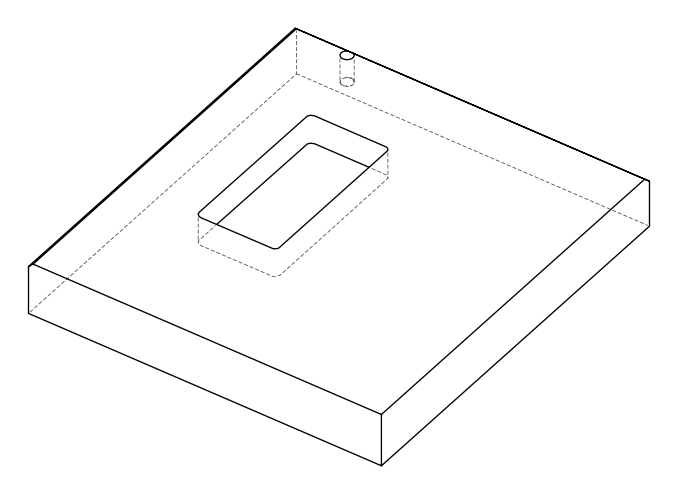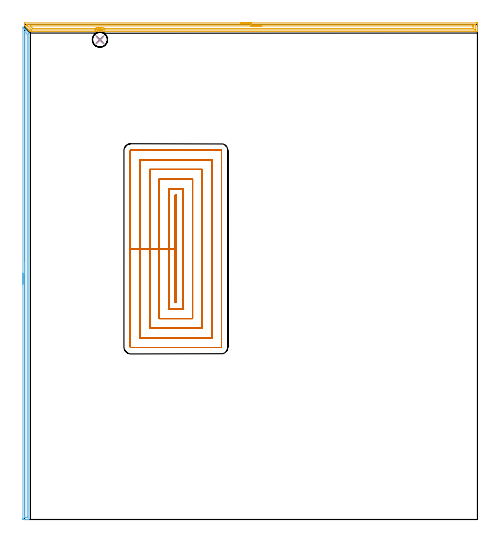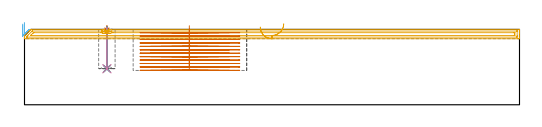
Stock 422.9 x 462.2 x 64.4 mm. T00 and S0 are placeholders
(PLAN: 7 operations, 5 tool changes, 72.7 min)
(1 SPOT_DRILL | STEP1POCKET | NXT0321_9005460120000 | 0.03 min | 1 mm3)
(2 DRILL_BLIND_HOLE_INTO_CENTER | STEP1POCKET | NXT0301_055 | 0.14 min | 1788 mm3)
(3 DRILL_TO_ENLARGE_BLIND_HOLE | STEP1POCKET | UGT0301_374 | 0.14 min | 2653 mm3)
(4 BORE_BLIND_HOLE | STEP1POCKET | UGT0332_064 | 0.14 min | 711 mm3)
(5 AREA_MILL | FG_CHAMFER_SURFACE | UGT0205_001 | 10.33 min | 13532 mm3)
(6 AREA_MILL_1 | FG_CHAMFER_SURFACE_1 | UGT0205_001 | 7.51 min | 6899 mm3)
(7 MILL_RECTANGULAR_POCKET | POCKET_RECTANGULAR_STRAIGHT | NXT0201_011 | Follow Part, ap 3, ae 75% | 54.41 min | 665847 mm3)
(TOOL NXT0321_9005460120000 | NC Spot Drill, 142deg, 12mm, Carbide, Uncoated | D12 PA142 FL30 Z2)
(TOOL NXT0301_055 | Carbide Drill 8.4mm [860.1-0840-042A1-MM 2214] | D8.4 PA140 FL61 Z2)
(TOOL UGT0301_374 | Twist Drill Flat Bottom 13 mm | D13 PA180 FL101 Z2)
(TOOL UGT0332_064 | 14 mm Boring Bar Slip Fit | D14)
(TOOL UGT0205_001 | Chamfer Mill 20 x 3 x 45 deg. | D20 FL50 Z2)
(TOOL NXT0201_011 | ENDMILL 12mm [2P460-1200-NA 1630] | D12 FL38 Z6)
(OP 1 SPOT_DRILL)
G17 G21 G94 G90
T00 M6
G54
G17 G0 G90 X70.4 Y448. S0 M3
G43 Z74.4 H0
G94 G81 G98 Z63.797 F250. R67.4
G80
M5
M2
(OP 2 DRILL_BLIND_HOLE_INTO_CENTER)
G17 G21 G94 G90
T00 M6
G54
G17 G0 G90 X70.4 Y448. S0 M3
G43 Z74.4 H1
G94 G81 G98 Z30.8 F250. R66.4
G80
M5
M2
(OP 3 DRILL_TO_ENLARGE_BLIND_HOLE)
G17 G21 G94 G90
T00 M6
G54
G17 G0 G90 X70.4 Y448. S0 M3
G43 Z74.4 H0
G94 G73 G98 Z30.8 F250. Q11.2 R66.4
G80
M5
M2
(OP 4 BORE_BLIND_HOLE)
G17 G21 G94 G90
T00 M6
G54
G17 G0 G90 X70.4 Y448. S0 M3
G43 Z74.4 H0
G94 G85 G98 Z30.8 F250. R66.4
G80
M5
M2
(OP 5 AREA_MILL)
G17 G21 G94 G90
T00 M6
G54
G17 G0 G90 X201.45 Y463.7 S1061 M3
G43 Z74.4 H0
Z66.4
G94 G1 X201.488 Z65.528 F250.
X201.602 Z64.664
X201.791 Z63.812
X202.053 Z62.98
X202.387 Z62.174
X202.79 Z61.4
X203.258 Z60.664
X203.79 Z59.972
X204.379 Z59.329
X205.022 Z58.74
X205.714 Z58.208
X206.45 Z57.74
X207.224 Z57.337
X208.03 Z57.003
X208.862 Z56.741
X209.713 Z56.552
X210.578 Z56.438
X211.45 Z56.4
X421.807
X422.282 Y463.699 Z56.401
X422.751 Y463.695 Z56.403
X422.891 Y463.692 Z56.406
X422.9 Y463.231 Z56.866
Y458.817 Z61.277
Y458.273 Z61.824
Y457.935 Z62.162
Y457.39 Z62.706
Y457.052 Z63.043
Y456.059 Z64.04
X422.89 Y455.726 Z64.365
X422.858 Y455.708 Z64.385
X422.838 Y455.704 Z64.39
X422.729 Y455.7 Z64.4
X73.873
X73.644 Y455.705 Z64.391
X73.484 Y455.778 Z64.317
X73.257 Y455.884 Z64.213
X73.042 Y455.976 Z64.122
X72.598 Y456.135 Z63.963
X72.149 Y456.268 Z63.829
X72.087 Y456.282 Z63.814
X71.705 Y456.369 Z63.73
X71.64 Y456.379 Z63.718
X71.258 Y456.445 Z63.653
X71.247 Y456.446 Z63.652
X71.193 Y456.449 Z63.646
X71.003 Y456.467 Z63.633
X70.81 Y456.483 Z63.617
X70.587 Y456.495 Z63.605
X70.39 Y456.494 Z63.604
X70.3 Z63.602
X70.276 Z63.603
X70.209
X70.098 Y456.487 Z63.607
X70.056 Y456.485 Z63.61
X69.952 Y456.478 Z63.615
X69.945 Y456.477
X69.872 Y456.472 Z63.623
X69.542 Y456.443 Z63.652
X69.47 Y456.433 Z63.661
X69.022 Y456.351 Z63.742
X68.577 Y456.247 Z63.848
X68.265 Y456.153 Z63.946
X68.128 Y456.109 Z63.986
X68.066 Y456.085 Z64.009
X67.777 Y455.979 Z64.119
X67.684 Y455.944 Z64.154
X67.23 Y455.739 Z64.359
X67.153 Y455.706 Z64.392
X66.726 Y455.7 Z64.4
X5.978
X5.499 Y455.707 Z64.393
X5.458 Y455.741 Z64.358
X5.029 Y456.169 Z63.928
X4.977 Y456.222 Z63.877
X4.787 Y456.412 Z63.686
X4.735 Y456.463 Z63.634
X4.686 Y456.513 Z63.586
X4.489 Y456.71 Z63.389
X4.441 Y456.758 Z63.339
X4.396 Y456.804 Z63.295
X4.191 Y457.008 Z63.091
X4.147 Y457.052 Z63.045
X0.32 Y460.879 Z59.22
X0.174 Y461.024 Z59.072
X0.022 Y461.18 Z58.918
X0.004 Y461.207 Z58.89
X0.001 Y461.245 Z58.854
X0. Y461.261 Z58.837
Y462.348 Z57.746
Y463.569 Z56.528
X0.003 Y463.691 Z56.405
X0.409 Y463.7 Z56.4
X211.45
Y462.286 Z57.814
X420.495 Y462.285 Z57.815
X420.559
X420.875 Y462.279 Z57.821
X420.89 Y462.176 Z57.924
X420.897 Y461.951 Z58.149
X420.899 Y461.465 Z58.635
X420.9 Y461.066 Z59.034
X420.899 Y457.536 Z62.564
X420.89 Y457.135 Z62.965
X420.888 Y457.12 Z62.98
X420.883 Y457.118 Z62.982
X420.858 Y457.116 Z62.984
X420.807 Y457.115 Z62.985
X420.703 Y457.114 Z62.986
X74.703 Y457.115 Z62.985
X74.291 Y457.121 Z62.979
X73.873 Y457.265 Z62.835
X73.544 Y457.377 Z62.723
X72.98 Y457.549 Z62.551
X72.315 Y457.709 Z62.391
X72.087 Y457.752 Z62.348
X71.693 Y457.819 Z62.281
X71.26 Y457.869 Z62.231
X71.225 Y457.872 Z62.228
X71.193 Y457.874 Z62.226
X70.761 Y457.897 Z62.203
X70.326 Y457.909 Z62.191
X70.3 Y457.908 Z62.192
X69.874 Y457.888 Z62.212
X69.478 Y457.863 Z62.237
X69.406 Y457.858 Z62.242
X69.366 Y457.855 Z62.245
X69.32 Y457.849 Z62.251
X68.889 Y457.784 Z62.316
X68.513 Y457.715 Z62.385
X67.969 Y457.59 Z62.51
X67.815 Y457.549 Z62.551
X67.62 Y457.492 Z62.608
X67.282 Y457.385 Z62.715
X66.629 Y457.148 Z62.952
X66.556 Y457.122 Z62.978
X66.455 Y457.119 Z62.981
X66.248 Y457.117 Z62.983
X65.833 Y457.114 Z62.986
X65.77
X6.808 Y457.115 Z62.985
X6.601 Y457.119 Z62.981
X6.554 Y457.121 Z62.979
X6.439 Y457.223 Z62.877
X6.252 Y457.404 Z62.696
X5.978 Y457.672 Z62.428
X3.067 Y460.583 Z59.517
X2.405 Y461.248 Z58.852
X2.196 Y461.465 Z58.635
X2.01 Y461.668 Z58.432
X2.004 Y461.861 Z58.239
X2.01 Y462.265 Z57.835
X2.012 Y462.28 Z57.82
X2.017 Y462.282 Z57.818
X2.042 Y462.284 Z57.816
X2.093 Y462.285 Z57.815
X2.197 Y462.286 Z57.814
X211.45
Y460.872 Z59.228
X418.417 Y460.871 Z59.229
X418.709 Y460.87 Z59.23
X418.806 Y460.868 Z59.232
X418.875 Y460.865 Z59.235
X418.89 Y460.771 Z59.329
X418.895 Y460.583 Z59.517
X418.899 Y460.395 Z59.705
Y458.817 Z61.283
X418.897 Y458.631 Z61.469
X418.89 Y458.566 Z61.534
X418.883 Y458.535 Z61.565
X418.854 Y458.534 Z61.566
X418.709 Y458.531 Z61.569
X418.107 Y458.529 Z61.571
X417.815 Y458.528 Z61.572
X75.952 Y458.529 Z61.571
X75.66
X75.054 Y458.533 Z61.567
X74.767 Y458.537 Z61.563
X73.864 Y458.827 Z61.273
X72.98 Y459.042 Z61.058
X72.692 Y459.101 Z60.999
X72.087 Y459.206 Z60.894
X71.646 Y459.252 Z60.848
X71.193 Y459.289 Z60.811
X70.692 Y459.312 Z60.788
X70.3 Y459.317 Z60.783
X69.809 Y459.302 Z60.798
X69.406 Y459.275 Z60.825
X68.981 Y459.238 Z60.862
X68.513 Y459.173 Z60.927
X68.207 Y459.12 Z60.98
X67.62 Y458.997 Z61.103
X67.473 Y458.963 Z61.137
X66.903 Y458.817 Z61.283
X66.768 Y458.777 Z61.323
X66.726 Y458.763 Z61.337
X66.047 Y458.539 Z61.561
X65.978 Y458.535 Z61.565
X65.833 Y458.532 Z61.568
X65.232 Y458.529 Z61.571
X8.057
X7.765 Y458.53 Z61.57
X7.668 Y458.532 Z61.568
X7.594 Y458.535 Z61.565
X7.53 Y458.582 Z61.518
X7.288 Y458.817 Z61.283
X6.872 Y459.228 Z60.872
X5.517 Y460.583 Z59.517
X5.368 Y460.736 Z59.364
X5.253 Y460.857 Z59.243
X5.247 Y460.865 Z59.235
X5.26 Y460.867 Z59.233
X5.31 Y460.87 Z59.23
X5.394 Y460.871 Z59.229
X211.45 Y460.872 Z59.228
X212.322 Z59.267
X213.186 Z59.38
X214.038 Z59.569
X214.87 Z59.832
X215.676 Z60.165
X216.45 Z60.568
X217.186 Z61.037
X217.878 Z61.568
X218.521 Z62.157
X219.11 Z62.801
X219.641 Z63.493
X220.11 Z64.228
X220.513 Z65.002
X220.847 Z65.808
X221.109 Z66.64
X221.298 Z67.492
X221.412 Z68.357
X221.45 Z69.228
G0 Z74.4
M5
M2
(OP 6 AREA_MILL_1)
G17 G21 G94 G90
T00 M6
G54
G17 G0 G90 X-1.5 Y219.85 S1061 M3
G43 Z74.4 H0
Z68.9
G94 G1 Y219.888 Z68.028 F250.
Y220.002 Z67.164
Y220.191 Z66.312
Y220.453 Z65.48
Y220.787 Z64.674
Y221.19 Z63.9
Y221.659 Z63.164
Y222.19 Z62.472
Y222.779 Z61.829
Y223.422 Z61.24
Y224.114 Z60.708
Y224.85 Z60.24
Y225.624 Z59.837
Y226.43 Z59.503
Y227.262 Z59.241
Y228.114 Z59.052
Y228.978 Z58.938
Y229.85 Z58.9
Y459.435
X-1.495 Y459.673 Z58.904
X-1.493 Y459.682 Z58.905
X-1.473 Y459.673 Z58.926
X-1.232 Y459.433 Z59.167
X-1.175 Y459.375 Z59.224
X-0.968 Y459.17 Z59.428
X-0.877 Y459.077 Z59.522
X-0.764 Y458.964 Z59.635
X-0.672 Y458.874 Z59.724
X-0.579 Y458.78 Z59.82
X-0.47 Y458.671 Z59.929
X-0.377 Y458.578 Z60.019
X-0.281 Y458.482 Z60.118
X-0.177 Y458.377 Z60.223
X-0.081 Y458.283 Z60.315
X0.016 Y458.184 Z60.416
X0.117 Y458.083 Z60.516
X0.215 Y457.987 Z60.611
X0.314 Y457.886 Z60.714
X0.41 Y457.79 Z60.81
X0.511 Y457.691 Z60.907
X0.612 Y457.588 Z61.012
X0.704 Y457.496 Z61.104
X0.806 Y457.395 Z61.202
X0.91 Y457.29 Z61.31
X0.998 Y457.202 Z61.397
X1.102 Y457.1 Z61.498
X1.208 Y456.992 Z61.608
X1.291 Y456.909 Z61.691
X1.398 Y456.804 Z61.794
X3.468 Y454.734 Z63.864
X3.592 Y454.609 Z63.99
X3.912 Y454.289 Z64.31
X3.926 Y454.273 Z64.324
X4.002 Y454.195 Z64.38
X4. Y453.715 Z64.4
Y0.176
X3.997 Y0.01 Z64.388
X3.967 Y0.007 Z64.358
X3.582 Y0. Z63.981
X3.279 Z63.678
X2.581 Z62.976
X1.345 Z61.742
X0.806 Z61.201
X0.188 Z60.584
X-0.968 Y0.001 Z59.428
X-1.212 Y0.003 Z59.184
X-1.491 Y0.008 Z58.905
X-1.494 Y0.093 Z58.903
X-1.499 Y0.623 Z58.901
X-1.5 Y1.158 Z58.9
Y229.85
X-0.086 Z60.314
Y455.503
X-0.081 Y455.819 Z60.319
X0.245 Y455.503 Z60.645
X1.694 Y454.057 Z62.094
X2.033 Y453.715 Z62.433
X2.581 Y453.157 Z62.981
X2.586 Y452.817 Z62.986
Y2.41
X2.581 Y2.01 Z62.981
X2.099 Y2.002 Z62.499
X0.806 Y2. Z61.206
X0.324 Y2.002 Z60.724
X-0.081 Y2.01 Z60.319
X-0.086 Y2.41 Z60.314
Y2.415
Y229.85
Y230.722 Z60.352
Y231.587 Z60.466
Y232.438 Z60.655
Y233.27 Z60.917
Y234.076 Z61.251
Y234.85 Z61.654
Y235.586 Z62.123
Y236.278 Z62.654
Y236.921 Z63.243
Y237.51 Z63.886
Y238.042 Z64.578
Y238.51 Z65.314
Y238.913 Z66.088
Y239.247 Z66.894
Y239.509 Z67.726
Y239.698 Z68.578
Y239.812 Z69.443
Y239.85 Z70.314
G0 Z74.4
M5
M2
(OP 7 MILL_RECTANGULAR_POCKET)
G17 G21 G94 G90
T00 M6
G54
G17 G0 G90 X140.8 Y274.873 S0 M3
G43 Z74.533 H1
Z67.533
G94 G1 Y252.75 Z61.605 F250.
Y202.6 F500.
X141.9
Y302.9
X140.8
Y252.75
X134.8
Y196.6
X147.9
Y308.9
X134.8
Y252.75
X125.8
Y187.6
X156.9
Y317.9
X125.8
Y252.75
X116.8
Y178.6
X165.9
Y326.9
X116.8
Y252.75
X107.8
Y169.6
X174.9
Y335.9
X107.8
Y252.75
X98.8
Y161.2
G3 X99.4 Y160.6 R0.6
G1 X183.3
G3 X183.9 Y161.2 R0.6
G1 Y344.3
G3 X183.3 Y344.9 R0.6
G1 X99.4
G3 X98.8 Y344.3 R0.6
G1 Y252.75
Y251.75
G0 X140.8 Y274.873 Z64.605
G1 Y252.75 Z58.677 F250.
Y202.6 F500.
X141.9
Y302.9
X140.8
Y252.75
X134.8
Y196.6
X147.9
Y308.9
X134.8
Y252.75
X125.8
Y187.6
X156.9
Y317.9
X125.8
Y252.75
X116.8
Y178.6
X165.9
Y326.9
X116.8
Y252.75
X107.8
Y169.6
X174.9
Y335.9
X107.8
Y252.75
X98.8
Y161.2
G3 X99.4 Y160.6 R0.6
G1 X183.3
G3 X183.9 Y161.2 R0.6
G1 Y344.3
G3 X183.3 Y344.9 R0.6
G1 X99.4
G3 X98.8 Y344.3 R0.6
G1 Y252.75
Y251.75
G0 X140.8 Y274.873 Z61.677
G1 Y252.75 Z55.749 F250.
Y202.6 F500.
X141.9
Y302.9
X140.8
Y252.75
X134.8
Y196.6
X147.9
Y308.9
X134.8
Y252.75
X125.8
Y187.6
X156.9
Y317.9
X125.8
Y252.75
X116.8
Y178.6
X165.9
Y326.9
X116.8
Y252.75
X107.8
Y169.6
X174.9
Y335.9
X107.8
Y252.75
X98.8
Y161.2
G3 X99.4 Y160.6 R0.6
G1 X183.3
G3 X183.9 Y161.2 R0.6
G1 Y344.3
G3 X183.3 Y344.9 R0.6
G1 X99.4
G3 X98.8 Y344.3 R0.6
G1 Y252.75
Y251.75
G0 X140.8 Y274.873 Z58.749
G1 Y252.75 Z52.822 F250.
Y202.6 F500.
X141.9
Y302.9
X140.8
Y252.75
X134.8
Y196.6
X147.9
Y308.9
X134.8
Y252.75
X125.8
Y187.6
X156.9
Y317.9
X125.8
Y252.75
X116.8
Y178.6
X165.9
Y326.9
X116.8
Y252.75
X107.8
Y169.6
X174.9
Y335.9
X107.8
Y252.75
X98.8
Y161.2
G3 X99.4 Y160.6 R0.6
G1 X183.3
G3 X183.9 Y161.2 R0.6
G1 Y344.3
G3 X183.3 Y344.9 R0.6
G1 X99.4
G3 X98.8 Y344.3 R0.6
G1 Y252.75
Y251.75
G0 X140.8 Y274.873 Z55.822
G1 Y252.75 Z49.894 F250.
Y202.6 F500.
X141.9
Y302.9
X140.8
Y252.75
X134.8
Y196.6
X147.9
Y308.9
X134.8
Y252.75
X125.8
Y187.6
X156.9
Y317.9
X125.8
Y252.75
X116.8
Y178.6
X165.9
Y326.9
X116.8
Y252.75
X107.8
Y169.6
X174.9
Y335.9
X107.8
Y252.75
X98.8
Y161.2
G3 X99.4 Y160.6 R0.6
G1 X183.3
G3 X183.9 Y161.2 R0.6
G1 Y344.3
G3 X183.3 Y344.9 R0.6
G1 X99.4
G3 X98.8 Y344.3 R0.6
G1 Y252.75
Y251.75
G0 X140.8 Y274.873 Z52.894
G1 Y252.75 Z46.966 F250.
Y202.6 F500.
X141.9
Y302.9
X140.8
Y252.75
X134.8
Y196.6
X147.9
Y308.9
X134.8
Y252.75
X125.8
Y187.6
X156.9
Y317.9
X125.8
Y252.75
X116.8
Y178.6
X165.9
Y326.9
X116.8
Y252.75
X107.8
Y169.6
X174.9
Y335.9
X107.8
Y252.75
X98.8
Y161.2
G3 X99.4 Y160.6 R0.6
G1 X183.3
G3 X183.9 Y161.2 R0.6
G1 Y344.3
G3 X183.3 Y344.9 R0.6
G1 X99.4
G3 X98.8 Y344.3 R0.6
G1 Y252.75
Y251.75
G0 X140.8 Y274.873 Z49.966
G1 Y252.75 Z44.039 F250.
Y202.6 F500.
X141.9
Y302.9
X140.8
Y252.75
X134.8
Y196.6
X147.9
Y308.9
X134.8
Y252.75
X125.8
Y187.6
X156.9
Y317.9
X125.8
Y252.75
X116.8
Y178.6
X165.9
Y326.9
X116.8
Y252.75
X107.8
Y169.6
X174.9
Y335.9
X107.8
Y252.75
X98.8
Y161.2
G3 X99.4 Y160.6 R0.6
G1 X183.3
G3 X183.9 Y161.2 R0.6
G1 Y344.3
G3 X183.3 Y344.9 R0.6
G1 X99.4
G3 X98.8 Y344.3 R0.6
G1 Y252.75
Y251.75
G0 X140.8 Y274.873 Z47.039
G1 Y252.75 Z41.111 F250.
Y202.6 F500.
X141.9
Y302.9
X140.8
Y252.75
X134.8
Y196.6
X147.9
Y308.9
X134.8
Y252.75
X125.8
Y187.6
X156.9
Y317.9
X125.8
Y252.75
X116.8
Y178.6
X165.9
Y326.9
X116.8
Y252.75
X107.8
Y169.6
X174.9
Y335.9
X107.8
Y252.75
X98.8
Y161.2
G3 X99.4 Y160.6 R0.6
G1 X183.3
G3 X183.9 Y161.2 R0.6
G1 Y344.3
G3 X183.3 Y344.9 R0.6
G1 X99.4
G3 X98.8 Y344.3 R0.6
G1 Y252.75
Y251.75
G0 X140.8 Y274.873 Z44.111
G1 Y252.75 Z38.183 F250.
Y202.6 F500.
X141.9
Y302.9
X140.8
Y252.75
X134.8
Y196.6
X147.9
Y308.9
X134.8
Y252.75
X125.8
Y187.6
X156.9
Y317.9
X125.8
Y252.75
X116.8
Y178.6
X165.9
Y326.9
X116.8
Y252.75
X107.8
Y169.6
X174.9
Y335.9
X107.8
Y252.75
X98.8
Y161.2
G3 X99.4 Y160.6 R0.6
G1 X183.3
G3 X183.9 Y161.2 R0.6
G1 Y344.3
G3 X183.3 Y344.9 R0.6
G1 X99.4
G3 X98.8 Y344.3 R0.6
G1 Y252.75
Y251.75
G0 X140.8 Y274.873 Z41.183
G1 Y252.75 Z35.255 F250.
Y202.6 F500.
X141.9
Y302.9
X140.8
Y252.75
X134.8
Y196.6
X147.9
Y308.9
X134.8
Y252.75
X125.8
Y187.6
X156.9
Y317.9
X125.8
Y252.75
X116.8
Y178.6
X165.9
Y326.9
X116.8
Y252.75
X107.8
Y169.6
X174.9
Y335.9
X107.8
Y252.75
X98.8
Y161.2
G3 X99.4 Y160.6 R0.6
G1 X183.3
G3 X183.9 Y161.2 R0.6
G1 Y344.3
G3 X183.3 Y344.9 R0.6
G1 X99.4
G3 X98.8 Y344.3 R0.6
G1 Y252.75
Y251.75
G0 X140.8 Y274.873 Z38.255
G1 Y252.75 Z32.328 F250.
Y202.6 F500.
X141.9
Y302.9
X140.8
Y252.75
X134.8
Y196.6
X147.9
Y308.9
X134.8
Y252.75
X125.8
Y187.6
X156.9
Y317.9
X125.8
Y252.75
X116.8
Y178.6
X165.9
Y326.9
X116.8
Y252.75
X107.8
Y169.6
X174.9
Y335.9
X107.8
Y252.75
X98.8
Y161.2
G3 X99.4 Y160.6 R0.6
G1 X183.3
G3 X183.9 Y161.2 R0.6
G1 Y344.3
G3 X183.3 Y344.9 R0.6
G1 X99.4
G3 X98.8 Y344.3 R0.6
G1 Y252.75
Y251.75
G0 X140.8 Y274.873 Z35.328
G1 Y252.75 Z29.4 F250.
Y202.6 F500.
X141.9
Y302.9
X140.8
Y252.75
X134.8
Y196.6
X147.9
Y308.9
X134.8
Y252.75
X125.8
Y187.6
X156.9
Y317.9
X125.8
Y252.75
X116.8
Y178.6
X165.9
Y326.9
X116.8
Y252.75
X107.8
Y169.6
X174.9
Y335.9
X107.8
Y252.75
X98.8
Y161.2
G3 X99.4 Y160.6 R0.6
G1 X183.3
G3 X183.9 Y161.2 R0.6
G1 Y344.3
G3 X183.3 Y344.9 R0.6
G1 X99.4
G3 X98.8 Y344.3 R0.6
G1 Y252.75
Y251.75
G0 Z74.533
M5
M2
